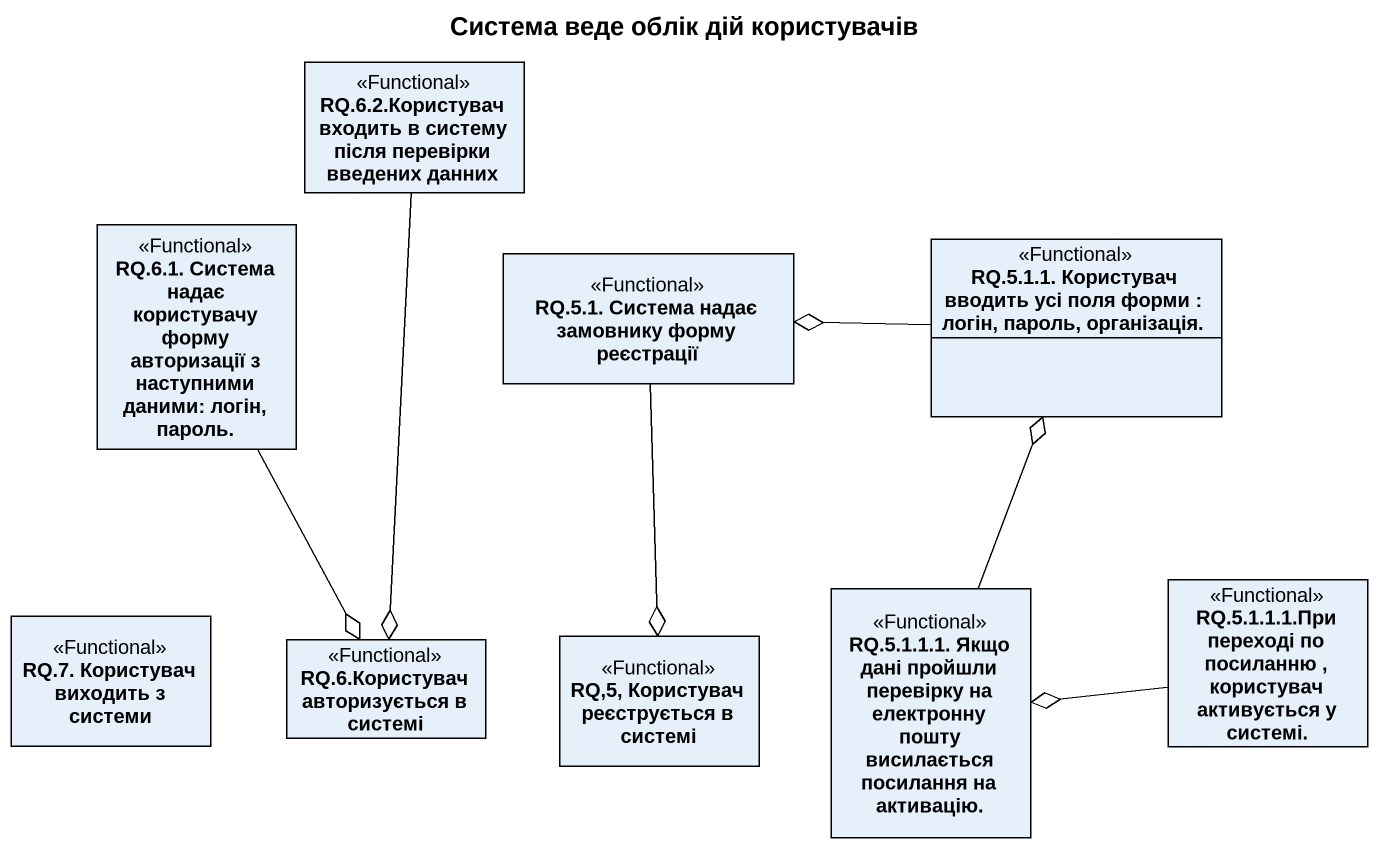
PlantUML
@startuml
title Система веде облік дій користувачів
hide circle
hide empty members
class "RQ.6.2.Користувач входить в систему після перевірки введених данних" as RQ_6_2_Користувач_входить_в <<Functional>>
class "RQ.6.1. Система надає користувачу форму авторизації з наступними даними: логін, пароль." as RQ_6_1_Система_надає <<Functional>>
class "RQ.5.1.1. Користувач вводить усі поля форми : логін, пароль, організація." as RQ_5_1_1_Користувач_вводить <<Functional>>
class "RQ.5.1. Cистема надає замовнику форму реєстрації" as RQ_5_1_Cистема_надає <<Functional>>
class "RQ.7. Користувач виходить з системи" as RQ_7_Користувач_виходить_з <<Functional>>
class "RQ.6.Користувач авторизується в системі" as RQ_6_Користувач <<Functional>>
class "RQ,5, Користувач реєструється в системі" as RQ_5_Користувач <<Functional>>
class "RQ.5.1.1.1. Якщо дані пройшли перевірку на електронну пошту висилається посилання на активацію." as RQ_5_1_1_1_Якщо_дані <<Functional>>
class "RQ.5.1.1.1.При переході по посиланню , користувач активується у системі." as RQ_5_1_1_1_При_переході_по <<Functional>>
RQ_6_2_Користувач_входить_в --o RQ_6_Користувач
RQ_6_1_Система_надає --o RQ_6_Користувач
RQ_5_1_1_Користувач_вводить -left-o RQ_5_1_Cистема_надає
RQ_5_1_Cистема_надає --o RQ_5_Користувач
RQ_5_1_1_1_Якщо_дані -up-o RQ_5_1_1_Користувач_вводить
RQ_5_1_1_1_При_переході_по -left-o RQ_5_1_1_1_Якщо_дані
@enduml
